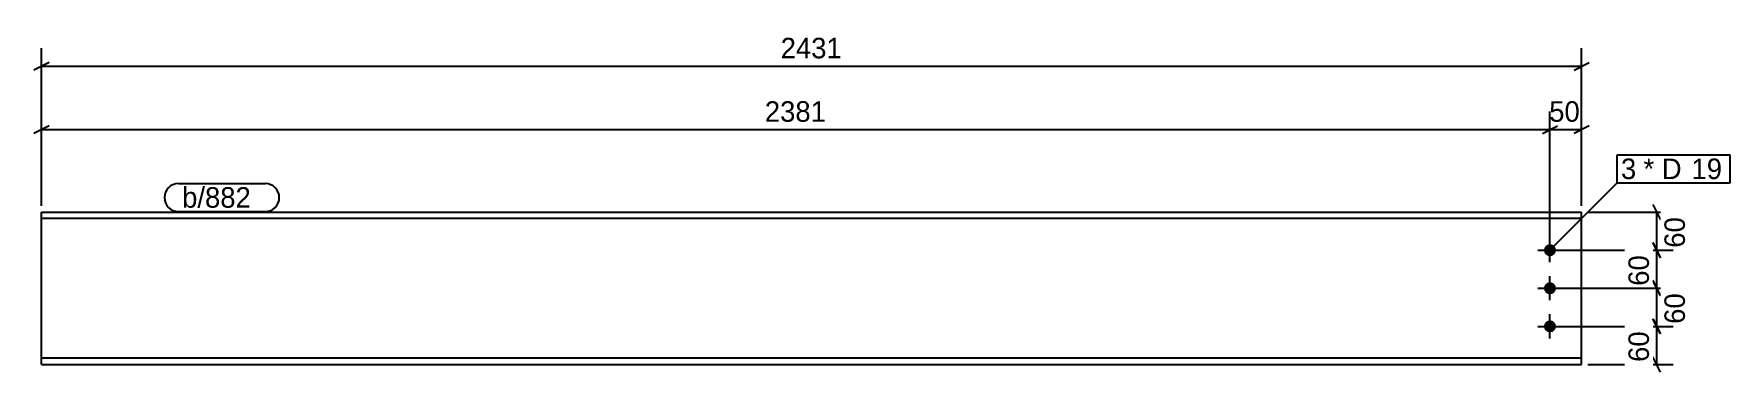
# Model space of a CAD drawing. Header units: millimetres. Extents: x 32 to 2710, y 32 to 565.
import ezdxf

# ---------------------------------------------------------------- set-up
doc = ezdxf.new("R2010")
doc.units = ezdxf.units.MM
doc.styles.add('Comic Sans MS', font='COMIC.TTF', dxfattribs={"height": 0.2})

msp = doc.modelspace()

# ---------------------------------------------------------------- hatches: boundary and pattern name
at = {"linetype": 'Continuous'}
for points in [[(2415.8, 224, -1), (2434.8, 224, -1)], [(2415.8, 164, -1), (2434.8, 164, -1)], [(2415.8, 104, -1), (2434.8, 104, -1)]]:
    msp.add_hatch(color=3, dxfattribs=at).paths.add_polyline_path(points)

# ---------------------------------------------------------------- linework, layer by layer
at = {"color": 8, "linetype": 'Continuous'}
for p, q in [((44, 294), (44, 542.4)), ((56, 520), (32, 508)), ((44, 514), (2475.3, 514)), ((2463.3, 508), (2487.3, 520)), ((44, 294), (44, 442.4)), ((2425.3, 234), (2425.3, 442.4)), ((2475.3, 294), (2475.3, 442.4)), ((56, 420), (32, 408)), ((2413.3, 408), (2437.3, 420)), ((2425.3, 414), (2475.3, 414)), ((2487.3, 420), (2463.3, 408)), ((2588, 296), (2600, 272)), ((2485.3, 284), (2622.4, 284)), ((2594, 224), (2594, 284)), ((2435.3, 224), (2622.4, 224)), ((2600, 212), (2588, 236)), ((2435.3, 164), (2619.6, 164)), ((2600, 152), (2588, 176)), ((2600, 92), (2588, 116)), ((2435.3, 104), (2622.4, 104)), ((2600, 32), (2588, 56)), ((2485.3, 44), (2619.6, 44))]:
    msp.add_line(p, q, dxfattribs=at)
at = {"color": 7, "linetype": 'Continuous'}
for p, q in [((2709.7, 330.1), (2709.7, 374.1)), ((44, 44), (44, 284)), ((44, 284), (2475.3, 284)), ((2475.3, 274.2), (44, 274.2)), ((2475.3, 44), (2475.3, 284)), ((2475.3, 53.8), (44, 53.8)), ((44, 44), (2475.3, 44))]:
    msp.add_line(p, q, dxfattribs=at)
at = {"color": 3, "linetype": 'Continuous'}
for p, q in [((2425.3, 205), (2425.3, 243)), ((2406.3, 224), (2444.3, 224)), ((2406.3, 164), (2444.3, 164)), ((2425.3, 145), (2425.3, 183)), ((2425.3, 85), (2425.3, 123)), ((2406.3, 104), (2444.3, 104))]:
    msp.add_line(p, q, dxfattribs=at)

# ---------------------------------------------------------------- wipeouts: each hides what was drawn before it
at = {"color": 0}
msp.add_wipeout([(2563.4, 336.1), (2563.4, 368.1), (2537.4, 368.1), (2537.4, 336.1)], dxfattribs=at)

# ---------------------------------------------------------------- next in the draw order: wipeouts: each hides what was drawn before it
for points in [[(1314.7, 520), (1314.7, 564.8), (1204.5, 564.8), (1204.5, 520)], [(2482.7, 420), (2482.7, 464.8), (2417.8, 464.8), (2417.8, 420)], [(2563.4, 336.1), (2563.4, 368.1), (2537.4, 368.1), (2537.4, 336.1)], [(391.4, 291), (391.4, 323), (266, 323), (266, 291)], [(2644.8, 286.5), (2600, 286.5), (2600, 221.5), (2644.8, 221.5)]]:
    msp.add_wipeout(points, dxfattribs=at)

# ---------------------------------------------------------------- next in the draw order: linework, layer by layer
at = {"color": 8, "linetype": 'Continuous'}
for p, q in [((2475.3, 294), (2475.3, 542.4)), ((2425.3, 234), (2425.3, 442.4)), ((44, 414), (2425.3, 414)), ((2413.3, 408), (2437.3, 420)), ((2435.3, 224), (2619.6, 224)), ((2588, 236), (2600, 212)), ((2594, 164), (2594, 224))]:
    msp.add_line(p, q, dxfattribs=at)
at = {"color": 7, "linetype": 'Continuous'}
msp.add_line((2531.4, 330.1), (2531.4, 374.1), dxfattribs=at)

# ---------------------------------------------------------------- next in the draw order: texts
at = {"color": 3, "style": 'Comic Sans MS'}
for s, height, p in [('2431', 32.38, (1210.9, 526.4)), ('50', 32.38, (2424.2, 426.4)), ('3', 32.4, (2537.4, 336.1))]:
    msp.add_text(s, height=height, dxfattribs=at).set_placement(p)
msp.add_text('60', height=32.38, rotation=90.0002, dxfattribs=at).set_placement((2638.4, 227.9))

# ---------------------------------------------------------------- next in the draw order: wipeouts: each hides what was drawn before it
at = {"color": 0}
for points in [[(2639.2, 336.1), (2639.2, 368.1), (2573, 368.1), (2573, 336.1)], [(391.4, 291), (391.4, 323), (266, 323), (266, 291)]]:
    msp.add_wipeout(points, dxfattribs=at)

# ---------------------------------------------------------------- next in the draw order: linework, layer by layer
at = {"color": 7, "linetype": 'Continuous'}
for p, q in [((260, 329), (397.4, 329)), ((260, 285), (397.4, 285))]:
    msp.add_line(p, q, dxfattribs=at)
for centre, start, end in [((260, 307), 90, 270), ((397.4, 307), 270, 90)]:
    msp.add_arc(centre, 22, start, end, dxfattribs=at)

# ---------------------------------------------------------------- next in the draw order: texts
at = {"color": 3, "style": 'Comic Sans MS'}
msp.add_text('b/882', height=32.38, dxfattribs=at).set_placement((266, 291))

# ---------------------------------------------------------------- next in the draw order: wipeouts: each hides what was drawn before it
at = {"color": 0}
for points in [[(1289.7, 420), (1289.7, 464.8), (1179.5, 464.8), (1179.5, 420)], [(2639.2, 336.1), (2639.2, 368.1), (2573, 368.1), (2573, 336.1)], [(2588, 226.5), (2543.2, 226.5), (2543.2, 161.5), (2588, 161.5)]]:
    msp.add_wipeout(points, dxfattribs=at)

# ---------------------------------------------------------------- next in the draw order: linework, layer by layer
at = {"color": 7, "linetype": 'Continuous'}
msp.add_line((2425.3, 224), (2531.4, 330.1), dxfattribs=at)
at = {"color": 8, "linetype": 'Continuous'}
for p, q in [((2435.3, 164), (2622.4, 164)), ((2588, 176), (2600, 152)), ((2594, 104), (2594, 164))]:
    msp.add_line(p, q, dxfattribs=at)

# ---------------------------------------------------------------- next in the draw order: texts
at = {"color": 3, "style": 'Comic Sans MS'}
for s, p in [('2381', (1185.9, 426.4)), ('* D', (2573, 336.1))]:
    msp.add_text(s, height=32.38, dxfattribs=at).set_placement(p)
msp.add_text('60', height=32.38, rotation=90.0002, dxfattribs=at).set_placement((2581.6, 167.9))

# ---------------------------------------------------------------- next in the draw order: wipeouts: each hides what was drawn before it
at = {"color": 0}
msp.add_wipeout([(2694.1, 336.1), (2694.1, 368.1), (2648.8, 368.1), (2648.8, 336.1)], dxfattribs=at)

# ---------------------------------------------------------------- next in the draw order: wipeouts: each hides what was drawn before it
for points in [[(2694.1, 336.1), (2694.1, 368.1), (2648.8, 368.1), (2648.8, 336.1)], [(2644.8, 166.5), (2600, 166.5), (2600, 101.5), (2644.8, 101.5)]]:
    msp.add_wipeout(points, dxfattribs=at)

# ---------------------------------------------------------------- next in the draw order: linework, layer by layer
at = {"color": 7, "linetype": 'Continuous'}
for p, q in [((2531.4, 374.1), (2709.7, 374.1)), ((2531.4, 330.1), (2709.7, 330.1))]:
    msp.add_line(p, q, dxfattribs=at)
at = {"color": 8, "linetype": 'Continuous'}
for p, q in [((2588, 116), (2600, 92)), ((2435.3, 104), (2619.6, 104)), ((2594, 44), (2594, 104))]:
    msp.add_line(p, q, dxfattribs=at)

# ---------------------------------------------------------------- next in the draw order: texts
at = {"color": 3, "style": 'Comic Sans MS'}
msp.add_text('19', height=32.38, dxfattribs=at).set_placement((2648.8, 336.1))
msp.add_text('60', height=32.38, rotation=90.0002, dxfattribs=at).set_placement((2638.4, 107.9))

# ---------------------------------------------------------------- next in the draw order: wipeouts: each hides what was drawn before it
at = {"color": 0}
msp.add_wipeout([(2588, 106.5), (2543.2, 106.5), (2543.2, 41.5), (2588, 41.5)], dxfattribs=at)

# ---------------------------------------------------------------- next in the draw order: texts
at = {"color": 3, "style": 'Comic Sans MS'}
msp.add_text('60', height=32.38, rotation=90.0002, dxfattribs=at).set_placement((2581.6, 47.9))

doc.saveas('drawing.dxf')
